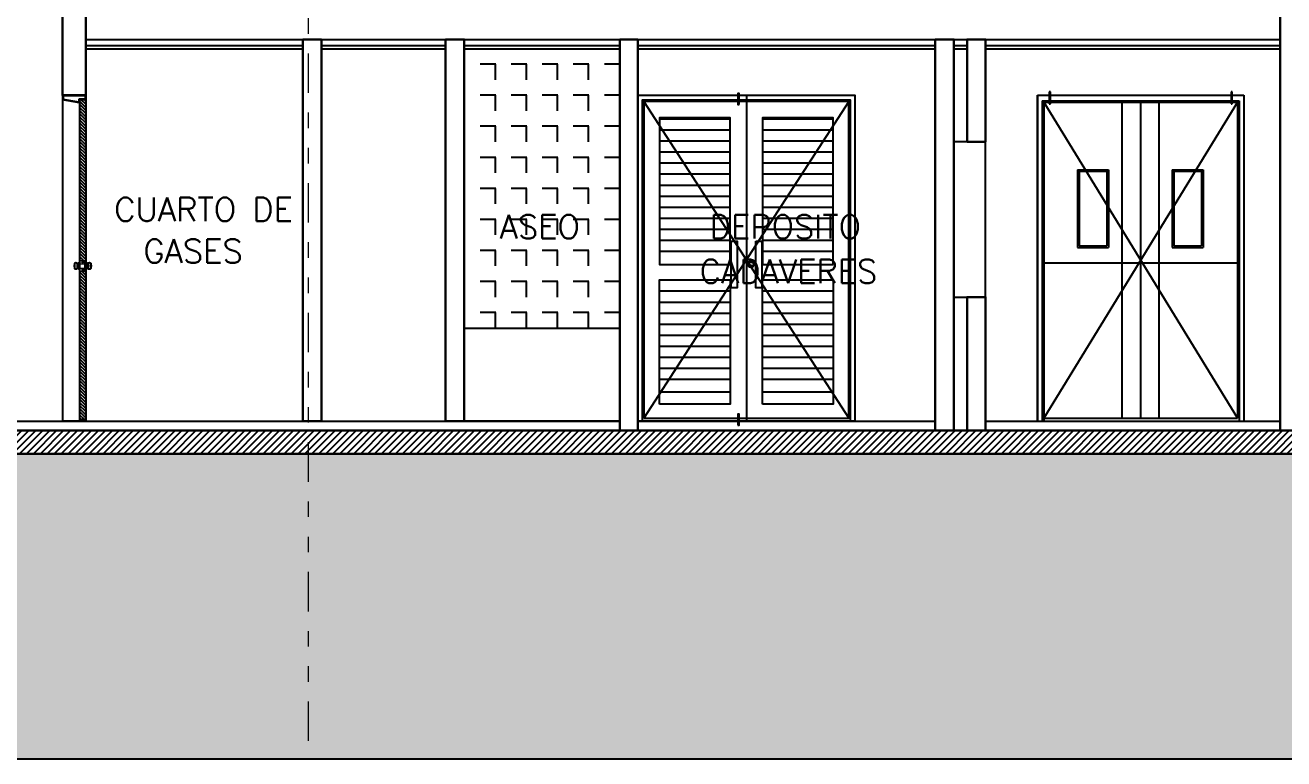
# Model space of a CAD drawing. Header units: millimetres. Extents: x 2056 to 4470, y 1400 to 3101.
# Drawn here: x 2165.03 to 2173.15, y 1402.5 to 1407.23 of the extents above; entities that cross this region are included whole.
import ezdxf
from ezdxf.enums import TextEntityAlignment as Align

# ---------------------------------------------------------------- set-up
doc = ezdxf.new("R2010")
doc.units = ezdxf.units.MM
for name, pattern in [('ACAD_ISO10W100', [18, 12, -3, 0, -3]), ('DIVIDE', [31.75, 12.7, -6.35, 0, -6.35, 0, -6.35]), ('DOT', [0.25, 0, -0.25]), ('HIDDEN', [9.525, 6.35, -3.175])]:
    doc.linetypes.add(name, pattern=pattern)
doc.layers.add('0-ACHURADOMUROS', color=8, linetype='Continuous', lineweight=0)
doc.layers.add('A-WALL', color=16, linetype='Continuous', lineweight=30)
for name, color, linetype in [('0-HOJAS', 2, 'Continuous'), ('A-253', 253, 'Continuous'), ('A-ANNO-TEXT', 190, 'Continuous'), ('A-DOOR', 154, 'Continuous'), ('A-GRID-COLS', 75, 'DIVIDE'), ('A-PLAN-2', 4, 'Continuous'), ('A-PLAN-3', 3, 'Continuous'), ('A-PLAN-4', 2, 'Continuous'), ('A-PLAN-5', 1, 'Continuous'), ('A-PLAN-6', 9, 'Continuous')]:
    doc.layers.add(name, color=color, linetype=linetype)
doc.styles.add('ROMANS', font='romans')

# ---------------------------------------------------------------- blocks, each defined once
blk = doc.blocks.new('A$C6F7D3840')
for p, q in [((0.2128, 2.1214), (0.2128, 2.0455)), ((0.2204, 2.1214), (0.2128, 2.1214)), ((0.2204, 2.0455), (0.2204, 2.1214)), ((1.385, 2.1214), (1.385, 2.0455)), ((1.3926, 2.1214), (1.385, 2.1214)), ((1.3926, 2.0455), (1.3926, 2.1214)), ((0.1374, 2.1), (0.1374, 0)), ((0.1374, 2.1), (1.4674, 2.1)), ((0.1374, 2.1), (0.1374, 0)), ((0.1374, 0), (0.1374, 2.1)), ((0.1674, 2.065), (1.4374, 2.065)), ((0.1674, 2.065), (0.1674, 0)), ((0.1774, 2.055), (1.4274, 2.055)), ((0.1774, 2.055), (0.1774, 0)), ((0.2128, 2.0455), (0.2204, 2.0455)), ((0.68, 2.055), (0.68, 0.02)), ((0.8, 2.055), (0.8, 0.02)), ((0.92, 2.055), (0.92, 0.02)), ((1.385, 2.0455), (1.3926, 2.0455)), ((1.4274, 2.055), (1.4274, 0.02)), ((1.4374, 2.065), (1.4374, 0)), ((1.4674, 2.1), (1.4674, 0)), ((0.395, 1.62), (0.595, 1.62)), ((0.395, 1.62), (0.395, 1.12)), ((0.405, 1.61), (0.585, 1.61)), ((0.405, 1.61), (0.405, 1.13)), ((0.585, 1.61), (0.585, 1.13)), ((0.595, 1.62), (0.595, 1.12)), ((1.005, 1.62), (1.005, 1.12)), ((1.005, 1.62), (1.205, 1.62)), ((1.015, 1.61), (1.015, 1.13)), ((1.015, 1.61), (1.195, 1.61)), ((1.195, 1.61), (1.195, 1.13)), ((1.205, 1.62), (1.205, 1.12)), ((1.205, 1.62), (1.205, 1.12)), ((0.395, 1.12), (0.595, 1.12)), ((0.405, 1.13), (0.585, 1.13)), ((1.005, 1.12), (1.205, 1.12)), ((1.015, 1.13), (1.195, 1.13)), ((0.1824, 1.02), (1.4274, 1.02)), ((0.1774, 0.02), (1.4274, 0.02))]:
    blk.add_line(p, q)
at = {"linetype": 'Continuous'}
for p, q in [((0.1374, 0), (0.1374, 2.1)), ((0.1774, 0), (0.1774, 2.06))]:
    blk.add_line(p, q, dxfattribs=at)
at = {"linetype": 'HIDDEN'}
for p, q in [((0.1774, 2.055), (1.4274, 0.02)), ((1.4274, 2.055), (0.1774, 0.02))]:
    blk.add_line(p, q, dxfattribs=at)
blk = doc.blocks.new('A$C57C2087F')
for p, q in [((1.36, 2.06), (0.04, 0.02)), ((0.04, 2.06), (1.36, 0.02)), ((0.7, 2.06), (0.7, 0.02)), ((0.14, 1.9478), (0.595, 1.9478)), ((0.805, 1.9478), (1.26, 1.9478)), ((0.14, 1.8768), (0.595, 1.8768)), ((0.805, 1.8768), (1.26, 1.8768)), ((0.14, 1.8058), (0.595, 1.8058)), ((0.805, 1.8058), (1.26, 1.8058)), ((0.14, 1.7348), (0.595, 1.7348)), ((0.805, 1.7348), (1.26, 1.7348)), ((0.14, 1.6638), (0.595, 1.6638)), ((0.805, 1.6638), (1.26, 1.6638)), ((0.14, 1.5928), (0.595, 1.5928)), ((0.805, 1.5928), (1.26, 1.5928)), ((0.14, 1.5218), (0.595, 1.5218)), ((0.805, 1.5218), (1.26, 1.5218)), ((0.14, 1.4508), (0.595, 1.4508)), ((0.14, 1.3798), (0.595, 1.3798)), ((0.805, 1.4508), (1.26, 1.4508)), ((0.805, 1.3798), (1.26, 1.3798)), ((0.14, 1.3088), (0.595, 1.3088)), ((0.805, 1.3088), (1.26, 1.3088)), ((0.14, 1.2378), (0.595, 1.2378)), ((0.805, 1.2378), (1.26, 1.2378)), ((0.14, 1.1668), (0.595, 1.1668)), ((0.805, 1.1668), (1.26, 1.1668)), ((0.14, 1.0958), (0.595, 1.0958)), ((0.805, 1.0958), (1.26, 1.0958)), ((0.14, 0.839), (0.595, 0.839)), ((0.805, 0.839), (1.26, 0.839)), ((0.14, 0.768), (0.595, 0.768)), ((0.805, 0.768), (1.26, 0.768)), ((0.14, 0.697), (0.595, 0.697)), ((0.805, 0.697), (1.26, 0.697)), ((0.14, 0.626), (0.595, 0.626)), ((0.805, 0.626), (1.26, 0.626)), ((0.14, 0.555), (0.595, 0.555)), ((0.805, 0.555), (1.26, 0.555)), ((0.14, 0.484), (0.595, 0.484)), ((0.14, 0.413), (0.595, 0.413)), ((0.805, 0.484), (1.26, 0.484)), ((0.805, 0.413), (1.26, 0.413)), ((0.14, 0.342), (0.595, 0.342)), ((0.805, 0.342), (1.26, 0.342)), ((0.14, 0.271), (0.595, 0.271)), ((0.805, 0.271), (1.26, 0.271)), ((0.14, 0.19), (0.595, 0.19)), ((0.805, 0.19), (1.26, 0.19))]:
    blk.add_line(p, q)
for points in [[(0.6536, 2.04), (0.6536, 2.111), (0.646, 2.111), (0.646, 2.04)], [(0.04, 0.02), (1.36, 0.02), (1.36, 2.06), (0.04, 2.06)], [(0.595, 1.01), (0.595, 1.955), (0.14, 1.955), (0.14, 1.01)], [(1.26, 1.01), (1.26, 1.955), (0.805, 1.955), (0.805, 1.01)], [(0.6017, 1.1605), (0.6402, 1.1605), (0.6402, 0.86), (0.6017, 0.86)], [(0.7608, 1.1605), (0.7993, 1.1605), (0.7993, 0.86), (0.7608, 0.86)], [(0.14, 0.11), (0.14, 0.91), (0.595, 0.91), (0.595, 0.11)], [(0.805, 0.11), (0.805, 0.91), (1.26, 0.91), (1.26, 0.11)], [(0.646, -0.0265), (0.6536, -0.0265), (0.6536, 0.0445), (0.646, 0.0445)]]:
    blk.add_lwpolyline(points, close=True)
for points in [[(0, 0), (0, 2.1), (1.4, 2.1), (1.4, 0)], [(0.03, 0), (0.03, 2.07), (1.37, 2.07), (1.37, 0)]]:
    blk.add_lwpolyline(points)
for centre, radius in [((0.7304, 1.01), 0.02), ((0.7304, 1.01), 0.015), ((0.7304, 1.0008), 0.00445)]:
    blk.add_circle(centre, radius)
blk = doc.blocks.new('PT CORTE CON CHAPA MARCO DRY-WALL')
at = {"layer": '0-HOJAS'}
h = blk.add_hatch(dxfattribs=at)
h.set_pattern_fill('JIS_WOOD', color=256, scale=0.02, style=0)
h.set_pattern_definition([(45, (0.473876, 0), (-0.00999999998, 0.00999999998), [])])
h.paths.add_polyline_path([(1310.7433, 860.2408), (1310.7833, 860.2408), (1310.7833, 862.2818), (1310.7833, 862.3008), (1310.7433, 862.3008)])
h.paths.add_polyline_path([(1310.7783, 861.2658), (1310.7783, 861.1958), (1310.7483, 861.1958), (1310.7483, 861.2658)], flags=16)
h.paths.add_polyline_path([(1310.7695, 861.2559, 1), (1310.7571, 861.2559, 1)], flags=0)
at = {"layer": 'A-DOOR'}
h = blk.add_hatch(color=256, dxfattribs=at)
h.paths.add_polyline_path([(1310.7433, 862.3308), (1310.7433, 862.3008), (1310.7833, 862.3008), (1310.7833, 862.2818), (1310.8933, 862.3008), (1310.8933, 862.3308)])
h.paths.add_polyline_path([(1310.7473, 862.3268), (1310.7473, 862.3048), (1310.7873, 862.3048), (1310.7873, 862.2868), (1310.8893, 862.304), (1310.8893, 862.3268)], flags=16)
at = {"layer": '0-ACHURADOMUROS', "linetype": 'ACAD_ISO10W100'}
for p, q in [((1310.7783, 861.2658), (1310.7483, 861.2658)), ((1310.7483, 861.1958), (1310.7483, 861.2658)), ((1310.7783, 861.2458), (1310.7483, 861.2458)), ((1310.7591, 861.2565), (1310.7591, 861.2553)), ((1310.7627, 861.2601), (1310.7639, 861.2601)), ((1310.7627, 861.2518), (1310.7639, 861.2518)), ((1310.7675, 861.2565), (1310.7675, 861.2553)), ((1310.7783, 861.1958), (1310.7783, 861.2658)), ((1310.7783, 861.2158), (1310.7483, 861.2158)), ((1310.7483, 861.1958), (1310.7783, 861.1958)), ((1310.7591, 861.2063), (1310.7591, 861.2051)), ((1310.7627, 861.2099), (1310.7639, 861.2099)), ((1310.7627, 861.2016), (1310.7639, 861.2016)), ((1310.7675, 861.2063), (1310.7675, 861.2051))]:
    blk.add_line(p, q, dxfattribs=at)
for points in [[(1310.7627, 861.2601), (1310.7627, 861.2565), (1310.7591, 861.2565)], [(1310.7591, 861.2553), (1310.7627, 861.2553), (1310.7627, 861.2518)], [(1310.7675, 861.2565), (1310.7639, 861.2565), (1310.7639, 861.2601)], [(1310.7639, 861.2518), (1310.7639, 861.2553), (1310.7675, 861.2553)], [(1310.7627, 861.2099), (1310.7627, 861.2063), (1310.7591, 861.2063)], [(1310.7591, 861.2051), (1310.7627, 861.2051), (1310.7627, 861.2016)], [(1310.7675, 861.2063), (1310.7639, 861.2063), (1310.7639, 861.2099)], [(1310.7639, 861.2016), (1310.7639, 861.2051), (1310.7675, 861.2051)]]:
    blk.add_lwpolyline(points, dxfattribs=at)
for centre, radius in [((1310.7633, 861.2559), 0.00624), ((1310.7633, 861.2559), 0.00528), ((1310.7633, 861.2559), 0.00432), ((1310.7633, 861.2057), 0.00624), ((1310.7633, 861.2057), 0.00528), ((1310.7633, 861.2057), 0.00432)]:
    blk.add_circle(centre, radius, dxfattribs=at)
for centre, radius, start, end in [((1310.7633, 861.2559), 0.00336, 100.28656, 169.71344), ((1310.7633, 861.2559), 0.00336, 100.28656, 169.71344), ((1310.7633, 861.2559), 0.00336, 100.28656, 169.71344), ((1310.7633, 861.2559), 0.00336, 190.28656, 259.71344), ((1310.7633, 861.2559), 0.00336, 190.28656, 259.71344), ((1310.7633, 861.2559), 0.00336, 190.28656, 259.71344), ((1310.7633, 861.2559), 0.0024, 104.47751, 165.52249), ((1310.7633, 861.2559), 0.0024, 104.47751, 165.52249), ((1310.7633, 861.2559), 0.0024, 194.47751, 255.52249), ((1310.7633, 861.2559), 0.0024, 194.47751, 255.52249), ((1310.7633, 861.2559), 0.00144, 114.62432, 155.37568), ((1310.7633, 861.2559), 0.00144, 204.62432, 245.37568), ((1310.7633, 861.2559), 0.00096, 128.68219, 141.31781), ((1310.7633, 861.2559), 0.00096, 218.68219, 231.31781), ((1310.7633, 861.2559), 0.00336, 10.28656, 79.71344), ((1310.7633, 861.2559), 0.00336, 10.28656, 79.71344), ((1310.7633, 861.2559), 0.00336, 10.28656, 79.71344), ((1310.7633, 861.2559), 0.0024, 14.47751, 75.52249), ((1310.7633, 861.2559), 0.0024, 14.47751, 75.52249), ((1310.7633, 861.2559), 0.00144, 24.62432, 65.37568), ((1310.7633, 861.2559), 0.00096, 38.68219, 51.31781), ((1310.7633, 861.2559), 0.00096, 308.68219, 321.31781), ((1310.7633, 861.2559), 0.00144, 294.62432, 335.37568), ((1310.7633, 861.2559), 0.0024, 284.47751, 345.52249), ((1310.7633, 861.2559), 0.0024, 284.47751, 345.52249), ((1310.7633, 861.2559), 0.00336, 280.28656, 349.71344), ((1310.7633, 861.2559), 0.00336, 280.28656, 349.71344), ((1310.7633, 861.2559), 0.00336, 280.28656, 349.71344), ((1310.7633, 861.2057), 0.00336, 100.28656, 169.71344), ((1310.7633, 861.2057), 0.00336, 100.28656, 169.71344), ((1310.7633, 861.2057), 0.00336, 100.28656, 169.71344), ((1310.7633, 861.2057), 0.00336, 190.28656, 259.71344), ((1310.7633, 861.2057), 0.00336, 190.28656, 259.71344), ((1310.7633, 861.2057), 0.00336, 190.28656, 259.71344), ((1310.7633, 861.2057), 0.0024, 104.47751, 165.52249), ((1310.7633, 861.2057), 0.0024, 104.47751, 165.52249), ((1310.7633, 861.2057), 0.0024, 194.47751, 255.52249), ((1310.7633, 861.2057), 0.0024, 194.47751, 255.52249), ((1310.7633, 861.2057), 0.00144, 114.62432, 155.37568), ((1310.7633, 861.2057), 0.00144, 204.62432, 245.37568), ((1310.7633, 861.2057), 0.00096, 128.68219, 141.31781), ((1310.7633, 861.2057), 0.00096, 218.68219, 231.31781), ((1310.7633, 861.2057), 0.00336, 10.28656, 79.71344), ((1310.7633, 861.2057), 0.00336, 10.28656, 79.71344), ((1310.7633, 861.2057), 0.00336, 10.28656, 79.71344), ((1310.7633, 861.2057), 0.0024, 14.47751, 75.52249), ((1310.7633, 861.2057), 0.0024, 14.47751, 75.52249), ((1310.7633, 861.2057), 0.00144, 24.62432, 65.37568), ((1310.7633, 861.2057), 0.00096, 38.68219, 51.31781), ((1310.7633, 861.2057), 0.00096, 308.68219, 321.31781), ((1310.7633, 861.2057), 0.00144, 294.62432, 335.37568), ((1310.7633, 861.2057), 0.0024, 284.47751, 345.52249), ((1310.7633, 861.2057), 0.0024, 284.47751, 345.52249), ((1310.7633, 861.2057), 0.00336, 280.28656, 349.71344), ((1310.7633, 861.2057), 0.00336, 280.28656, 349.71344), ((1310.7633, 861.2057), 0.00336, 280.28656, 349.71344)]:
    blk.add_arc(centre, radius, start, end, dxfattribs=at)
at = {"layer": '0-HOJAS'}
for p, q in [((1310.7433, 862.3008), (1310.7433, 860.2408)), ((1310.7433, 862.3008), (1310.7833, 862.3008)), ((1310.7833, 862.2818), (1310.7833, 860.2408)), ((1310.7433, 860.2408), (1310.7833, 860.2408))]:
    blk.add_line(p, q, dxfattribs=at)
at = {"layer": 'A-DOOR'}
for p, q in [((1310.7433, 862.3308), (1310.8933, 862.3308)), ((1310.7433, 862.3308), (1310.7433, 862.3008)), ((1310.7433, 862.3008), (1310.7833, 862.3008)), ((1310.7473, 862.3268), (1310.8893, 862.3268)), ((1310.7473, 862.3268), (1310.7473, 862.3048)), ((1310.7473, 862.3048), (1310.7873, 862.3048)), ((1310.7833, 862.3008), (1310.7833, 862.2818)), ((1310.7833, 862.2818), (1310.8933, 862.3008)), ((1310.7873, 862.3048), (1310.7873, 862.2868)), ((1310.7873, 862.2868), (1310.8893, 862.304)), ((1310.8893, 862.3268), (1310.8893, 862.304)), ((1310.8933, 862.3308), (1310.8933, 860.2308)), ((1310.7106, 861.2482), (1310.7106, 861.2139)), ((1310.7285, 861.2482), (1310.7285, 861.2139)), ((1310.7328, 861.2434), (1310.7285, 861.2434)), ((1310.7938, 861.2434), (1310.7981, 861.2434)), ((1310.7981, 861.2482), (1310.7981, 861.2139)), ((1310.816, 861.2482), (1310.816, 861.2139)), ((1310.7328, 861.2187), (1310.7285, 861.2187)), ((1310.7938, 861.2187), (1310.7981, 861.2187)), ((1310.7433, 860.2408), (1310.7433, 860.2308)), ((1310.7433, 860.2308), (1310.8933, 860.2308)), ((1310.7833, 860.2408), (1310.7833, 860.2308))]:
    blk.add_line(p, q, dxfattribs=at)
for points in [[(1310.7106, 861.2361), (1310.7093, 861.2361), (1310.7093, 861.2273), (1310.7106, 861.2273)], [(1310.7328, 861.2482), (1310.7345, 861.2482), (1310.7345, 861.2139), (1310.7328, 861.2139)], [(1310.7405, 861.2526), (1310.7433, 861.2526), (1310.7433, 861.209), (1310.7405, 861.209)], [(1310.7861, 861.2526), (1310.7833, 861.2526), (1310.7833, 861.209), (1310.7861, 861.209)], [(1310.7938, 861.2482), (1310.7921, 861.2482), (1310.7921, 861.2139), (1310.7938, 861.2139)], [(1310.816, 861.2361), (1310.8173, 861.2361), (1310.8173, 861.2273), (1310.816, 861.2273)]]:
    blk.add_lwpolyline(points, close=True, dxfattribs=at)
for centre, radius, start, end in [((1310.7195, 861.2417), 0.0111, 36.20635, 143.79365), ((1310.7353, 861.2535), 0.00534, 262.14433, 351.06247), ((1310.7913, 861.2535), 0.00534, 188.93753, 277.85567), ((1310.8071, 861.2417), 0.0111, 36.20635, 143.79365), ((1310.7195, 861.2205), 0.0111, 216.20635, 323.79365), ((1310.7359, 861.2093), 0.00479, 11.81967, 106.07579), ((1310.7907, 861.2093), 0.00479, 73.92421, 168.18033), ((1310.8071, 861.2205), 0.0111, 216.20635, 323.79365)]:
    blk.add_arc(centre, radius, start, end, dxfattribs=at)

msp = doc.modelspace()

# ---------------------------------------------------------------- hatches: boundary and pattern name
at = {"layer": 'A-PLAN-5'}
h = msp.add_hatch(dxfattribs=at)
h.set_pattern_fill('ANSI31', color=256, scale=0.01, style=0)
h.set_pattern_definition([(45, (-986878.416414, -1731757.829706), (-0.02245064030267, 0.02245064030267), [])])
h.paths.add_polyline_path([(2162.5994, 1404.6192), (2187.0607, 1404.6192), (2187.0607, 1404.4692), (2162.5994, 1404.4692)])
at = {"layer": 'A-PLAN-6'}
h = msp.add_hatch(dxfattribs=at)
h.set_pattern_fill('AR-PARQ1', color=256, scale=0.002, angle=45, style=0)
h.set_pattern_definition([(135, (-987018.38413, -1731757.9447), (-0.86210458762, 1e-15), [0.6096, -0.6096]), (135, (-987018.3123, -1731757.87286), (-0.86210458762, 1e-15), [0.6096, -0.6096]), (135, (-987018.24045, -1731757.801), (-0.86210458762, 1e-15), [0.6096, -0.6096]), (135, (-987018.1686, -1731757.7292), (-0.86210458762, 1e-15), [0.6096, -0.6096]), (135, (-987018.09677, -1731757.65734), (-0.86210458762, 1e-15), [0.6096, -0.6096]), (135, (-987018.0249, -1731757.5855), (-0.86210458762, 1e-15), [0.6096, -0.6096]), (135, (-987017.9531, -1731757.51365), (-0.86210458762, 1e-15), [0.6096, -0.6096]), (45, (-987018.8152, -1731757.51365), (0.86210458762, -1e-15), [0.6096, -0.6096]), (45, (-987018.887, -1731757.4418), (0.86210458762, -1e-15), [0.6096, -0.6096]), (45, (-987018.9589, -1731757.37), (0.86210458762, -1e-15), [0.6096, -0.6096]), (45, (-987019.0307, -1731757.2981), (0.86210458762, -1e-15), [0.6096, -0.6096]), (45, (-987019.10255, -1731757.2263), (0.86210458762, -1e-15), [0.6096, -0.6096]), (45, (-987019.1744, -1731757.15444), (0.86210458762, -1e-15), [0.6096, -0.6096]), (45, (-987019.24624, -1731757.0826), (0.86210458762, -1e-15), [0.6096, -0.6096])])
h.paths.add_polyline_path([(2139.8477, 1404.4692), (2139.8477, 1402.5042), (2201.6417, 1402.5042), (2201.6417, 1404.3292), (2189.8271, 1404.3292), (2189.8271, 1404.5042), (2187.0607, 1404.5042), (2187.0607, 1404.4692)])

# ---------------------------------------------------------------- linework, layer by layer
at = {"layer": 'A-253', "linetype": 'DOT', "ltscale": 0.02}
for points in [[(2168.8689, 1406.9792), (2167.8653, 1406.9792)], [(2168.0653, 1406.9792), (2168.0653, 1405.2792)], [(2168.2653, 1406.9792), (2168.2653, 1405.2792)], [(2168.4653, 1406.9792), (2168.4653, 1405.2792)], [(2168.6653, 1406.9792), (2168.6653, 1405.2792)], [(2168.8689, 1406.7792), (2167.8653, 1406.7792)], [(2168.8689, 1406.5792), (2167.8653, 1406.5792)], [(2168.8689, 1406.3792), (2167.8653, 1406.3792)], [(2168.8689, 1406.1792), (2167.8653, 1406.1792)], [(2168.8689, 1405.9792), (2167.8653, 1405.9792)], [(2168.8689, 1405.7792), (2167.8653, 1405.7792)], [(2168.8689, 1405.5792), (2167.8653, 1405.5792)], [(2168.8689, 1405.3792), (2167.8653, 1405.3792)]]:
    msp.add_lwpolyline(points, dxfattribs=at)
at = {"layer": 'A-GRID-COLS', "lineweight": 9, "ltscale": 0.02}
msp.add_lwpolyline([(2166.8625, 1402.6192), (2166.8625, 1419.1802)], dxfattribs=at)
at = {"layer": 'A-PLAN-2'}
for points in [[(2162.5994, 1404.6792), (2166.8253, 1404.6792)], [(2166.9453, 1404.6792), (2167.7452, 1404.6792)], [(2167.8653, 1404.6792), (2168.8689, 1404.6792)], [(2168.9844, 1404.6792), (2170.9023, 1404.6792)], [(2171.2272, 1404.6792), (2173.1272, 1404.6792)], [(2139.8477, 1404.4692), (2139.8477, 1402.5042), (2201.6417, 1402.5042), (2201.6417, 1404.3292), (2189.8271, 1404.3292), (2189.8271, 1404.5042), (2187.0607, 1404.5042), (2187.0607, 1404.4692), (2139.8477, 1404.4692)]]:
    msp.add_lwpolyline(points, dxfattribs=at)
at = {"layer": 'A-PLAN-3'}
msp.add_lwpolyline([(2168.8689, 1404.6792), (2167.8653, 1404.6792), (2167.8653, 1405.2792), (2168.8689, 1405.2792)], close=True, dxfattribs=at)
at = {"layer": 'A-PLAN-4'}
for points in [[(2165.4253, 1407.1392), (2165.4253, 1407.1392), (2166.8253, 1407.1392)], [(2166.9453, 1407.1392), (2167.7452, 1407.1392)], [(2167.8653, 1407.1392), (2168.8689, 1407.1392)], [(2168.9844, 1407.1392), (2171.1072, 1407.1392)], [(2171.2272, 1407.1392), (2173.1272, 1407.1392)], [(2165.4253, 1407.0992), (2165.4253, 1407.0992), (2166.8253, 1407.0992)], [(2165.4253, 1407.0792), (2165.4253, 1407.0792), (2166.8253, 1407.0792)], [(2166.9453, 1407.0992), (2167.7452, 1407.0992)], [(2166.9453, 1407.0792), (2167.7452, 1407.0792)], [(2167.8653, 1407.0992), (2168.8689, 1407.0992)], [(2167.8653, 1407.0792), (2168.8689, 1407.0792)], [(2168.9844, 1407.0992), (2170.9023, 1407.0992)], [(2168.9844, 1407.0792), (2170.9023, 1407.0792)], [(2171.0223, 1407.0992), (2171.1072, 1407.0992)], [(2171.0223, 1407.0792), (2171.1072, 1407.0792)], [(2171.2272, 1407.0992), (2173.1272, 1407.0992)], [(2171.2272, 1407.0792), (2173.1272, 1407.0792)]]:
    msp.add_lwpolyline(points, dxfattribs=at)
at = {"layer": 'A-PLAN-6'}
for points in [[(2168.9844, 1404.6792), (2168.9844, 1406.7792), (2170.3844, 1406.7792), (2170.3844, 1404.6792), (2168.9844, 1404.6792)], [(2169.6844, 1406.7792), (2169.6844, 1404.6792)]]:
    msp.add_lwpolyline(points, dxfattribs=at)
msp.add_lwpolyline([(2171.2272, 1406.4792), (2171.0223, 1406.4792), (2171.0223, 1405.4792), (2171.2272, 1405.4792)], close=True, dxfattribs=at)
at = {"layer": 'A-WALL'}
for points in [[(2165.4253, 1406.7792), (2165.2753, 1406.7792), (2165.2753, 1407.6193), (2165.4253, 1407.6193)], [(2173.2472, 1404.6192), (2173.1272, 1404.6192), (2173.1272, 1407.6193), (2173.2472, 1407.6193)], [(2162.5994, 1404.6192), (2187.0607, 1404.6192), (2187.0607, 1404.4692), (2162.5994, 1404.4692)]]:
    msp.add_lwpolyline(points, close=True, dxfattribs=at)
for points in [[(2173.1272, 1404.6192), (2173.1272, 1407.6192), (2173.2472, 1407.6192), (2173.2472, 1404.6192), (2173.1272, 1404.6192)], [(2166.8253, 1404.6792), (2166.8253, 1407.1392), (2166.9453, 1407.1392), (2166.9453, 1404.6792), (2166.8253, 1404.6792)], [(2167.7452, 1404.6792), (2167.7453, 1407.1392), (2167.8653, 1407.1392), (2167.8653, 1404.6792), (2167.7452, 1404.6792)], [(2168.8689, 1404.6192), (2168.8689, 1407.1392), (2168.9844, 1407.1392), (2168.9844, 1404.6192), (2168.8689, 1404.6192)], [(2170.9023, 1404.6192), (2170.9023, 1407.1392), (2171.0223, 1407.1392), (2171.0223, 1404.6192), (2170.9023, 1404.6192)], [(2171.1072, 1406.4792), (2171.1072, 1407.1392), (2171.2272, 1407.1392), (2171.2272, 1406.4792), (2171.1072, 1406.4792)], [(2171.1072, 1404.6192), (2171.1072, 1405.4792), (2171.2272, 1405.4792), (2171.2272, 1404.6192), (2171.1072, 1404.6192)]]:
    msp.add_lwpolyline(points, dxfattribs=at)

# ---------------------------------------------------------------- block references
at = {"layer": 'A-DOOR', "xscale": -1}
msp.add_blockref('PT CORTE CON CHAPA MARCO DRY-WALL', (3476.1686, 544.4484), dxfattribs=at)
at = {"layer": 'A-PLAN-6'}
for name, p in [('A$C57C2087F', (2168.9844, 1404.6792)), ('A$C6F7D3840', (2171.4247, 1404.6792))]:
    msp.add_blockref(name, p, dxfattribs=at)

# ---------------------------------------------------------------- texts
at = {"layer": 'A-ANNO-TEXT', "style": 'ROMANS'}
for s, p in [('CUARTO DE   ', (2166.3423, 1406.0437)), ('ASEO', (2168.3526, 1405.932)), ('GASES', (2166.1173, 1405.7754))]:
    msp.add_text(s, height=0.15271, dxfattribs=at).set_placement(p, align=Align.MIDDLE)
for s, p in [('DEPOSITO', (2169.4483, 1405.8556)), ('CADAVERES', (2169.3837, 1405.5686))]:
    msp.add_text(s, height=0.15271, dxfattribs=at).set_placement(p)

doc.saveas('drawing.dxf')
